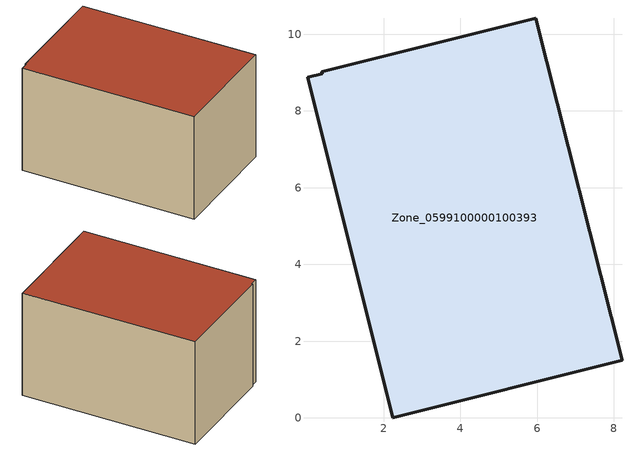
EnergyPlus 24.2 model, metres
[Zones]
Zone_0599100000100393
 floor ground (C_G): 8.21,1.5 2.23,0 0.01,8.88 0.39,8.97 0.38,9.03 5.96,10.42 z0
 wall outside (C_F): 8.21,1.5 5.96,10.42 0.38,9.03 0.39,8.97 0.01,8.88 2.23,0 8.21,1.5 z0:5.68
 roof outside (C_R): 2.23,0 8.21,1.5 5.96,10.42 0.38,9.03 0.39,8.97 0.01,8.88 z5.68
[BUILDING]
Pand.0599100000100393: North Axis=0; Terrain=City; Loads Convergence Tolerance Value=0.04; Temperature Convergence Tolerance Value=0.4; Solar Distribution=FullExterior; Maximum Number of Warmup Days=25; Minimum Number of Warmup Days=1
[Site:Location]
Rotterdam.The.Hague.AP_ZH_NLD Design_Conditions: Latitude=51.96; Longitude=4.45; Time Zone=1; Elevation=-4.5
[SITE:GROUNDTEMPERATURE:BUILDINGSURFACE]
18, 18, 18, 18, 18, 18, 18, 18, 18, 18, 18, 18
[MATERIAL] Thermal Absorptance=0.9; Solar Absorptance=0.7; Visible Absorptance=0.7
Name | Roughness | Thickness | Conductivity | Density | Specific Heat
G.TI.1946-1964 | MediumSmooth | 0.15 | 1 | 540 | 1210
F.TI.1946-1964 | Rough | 0.3 | 0.857143 | 1920 | 840
R.TI.1946-1964 | MediumRough | 0.2 | 0.277778 | 1500 | 1000
[CONSTRUCTION]
C_G: G.TI.1946-1964
C_F: F.TI.1946-1964
C_R: R.TI.1946-1964
[ZONE]
Zone_0599100000100393: Type=1; Multiplier=1; Ceiling Height=Autocalculate; Volume=Autocalculate; Floor Area=autocalculate; Part of Total Floor Area=Yes
[ZONEINFILTRATION:DESIGNFLOWRATE]
Infil_Zone_0599100000100393: Zone or ZoneList or Space or SpaceList=Zone_0599100000100393; Schedule=AlwaysOn; Design Flow Rate Calculation Method=Flow/Area; Flow Rate per Floor Area=0.003; Constant Term Coefficient=1; Temperature Term Coefficient=0; Velocity Term Coefficient=0; Velocity Squared Term Coefficient=0
[HVACTEMPLATE:ZONE:IDEALLOADSAIRSYSTEM]
Zone_0599100000100393: Maximum Heating Supply Air Temperature=50; Minimum Cooling Supply Air Temperature=13; Maximum Heating Supply Air Humidity Ratio=0.0156; Minimum Cooling Supply Air Humidity Ratio=0.0077; Heating Limit=NoLimit; Cooling Limit=NoLimit; Dehumidification Control Type=ConstantSensibleHeatRatio; Cooling Sensible Heat Ratio=0.7; Dehumidification Setpoint=60; Humidification Control Type=None; Humidification Setpoint=30; Outdoor Air Method=None; Outdoor Air Flow Rate per Person=0.00944; Outdoor Air Flow Rate per Zone Floor Area=0; Outdoor Air Flow Rate per Zone=0; Demand Controlled Ventilation Type=None; Outdoor Air Economizer Type=NoEconomizer; Heat Recovery Type=None; Sensible Heat Recovery Effectiveness=0.7; Latent Heat Recovery Effectiveness=0.65
[ZONECONTROL:THERMOSTAT]
ThermostatControl_Zone_0599100000100393: Zone or ZoneList=Zone_0599100000100393; Control Type Schedule=DualSetpointControlType; Control 1=Thermostat_Zone_0599100000100393; Temperature Difference Between Cutout And Setpoint=0
[THERMOSTATSETPOINT:DUALSETPOINT]
Thermostat_Zone_0599100000100393: Heating Setpoint Temperature Schedule=HeatingSetpoint_Zone_0599100000100393; Cooling Setpoint Temperature Schedule=CoolingSetpoint_Zone_0599100000100393
[SCHEDULE:COMPACT]
HeatingSetpoint_Zone_0599100000100393: Through: 12/31, For: AllDays, Until: 24:00, 21
CoolingSetpoint_Zone_0599100000100393: Through: 12/31, For: AllDays, Until: 24:00, 24
DualSetpointControlType: Through: 12/31, For: AllDays, Until: 24:00, 4
AlwaysOn: Through: 12/31, For: AllDays, Until: 24:00, 1
